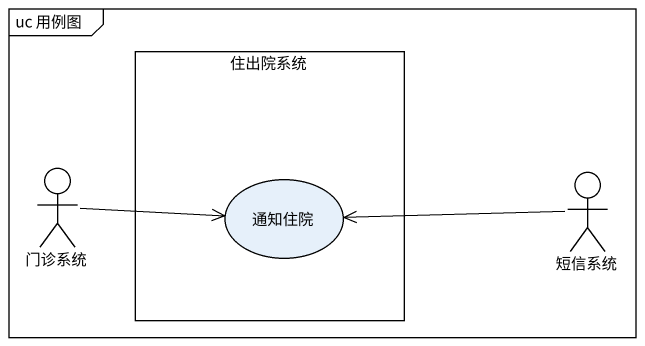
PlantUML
@startuml
mainframe uc 用例图
rectangle 住出院系统 {
  usecase 通知住院
}
actor 门诊系统
actor 短信系统
门诊系统 -right-> 通知住院
短信系统 -left-> 通知住院
@enduml
